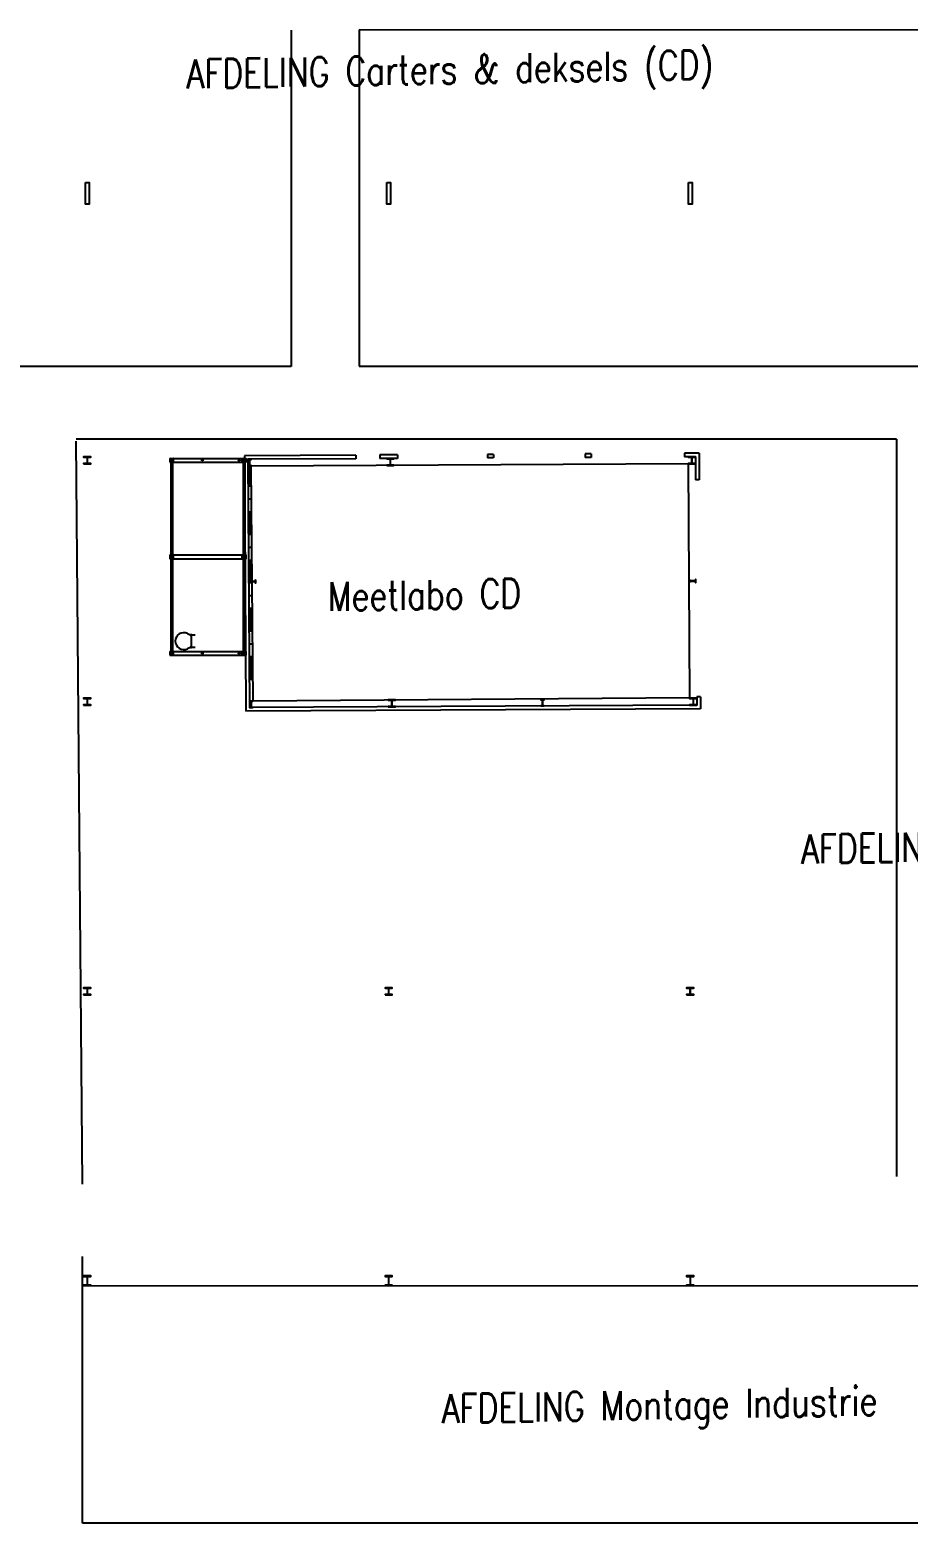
# Model space of a CAD drawing. Header units: millimetres. Extents: x 3476 to 38328, y 1439 to 26921.
# Drawn here: x 7694 to 11336, y 16472 to 22661 of the extents above; entities that cross this region are included whole.
import ezdxf

# ---------------------------------------------------------------- set-up
doc = ezdxf.new("R2010")
doc.units = ezdxf.units.MM
doc.header["$LTSCALE"] = 100
doc.header["$MEASUREMENT"] = 0
doc.linetypes.add('DASHDOTX2', pattern=[2, 1, -0.5, 0, -0.5])
doc.linetypes.add('DASHED2', pattern=[0.375, 0.25, -0.125])
for name, color, linetype in [('A-CIRCULATIE', 4, 'CONTINUOUS'), ('A-KOLOM', 7, 'CONTINUOUS'), ('A-MUUR', 7, 'CONTINUOUS'), ('A-STAAL-ZICHT', 7, 'CONTINUOUS'), ('C-LINE-D025X2', 7, 'DASHDOTX2'), ('C-LINE-H025', 7, 'DASHED2'), ('C-S-MONKEY-LADDER', 7, 'CONTINUOUS'), ('L-HULPLIJNEN', 7, 'CONTINUOUS'), ('TEKST', 4, 'CONTINUOUS')]:
    doc.layers.add(name, color=color, linetype=linetype)
doc.styles.add('ROMANS', font='romans', dxfattribs={"width": 0.7})

msp = doc.modelspace()

# ---------------------------------------------------------------- linework, layer by layer
at = {"layer": 'A-CIRCULATIE'}
for p, q in [((8777.16, 22659.04), (8777.16, 21265.05)), ((9059.21, 22660.76), (9059.21, 21266.77)), ((12688.87, 22659.04), (9059.21, 22660.76)), ((8777.16, 21265.05), (6964.8, 21265.05)), ((12688.87, 21265.05), (9059.21, 21265.05)), ((11287.25, 20965.05), (7886.91, 20965.05)), ((7912.75, 17876.64), (7886.91, 20955.6)), ((11287.25, 20965.05), (11287.25, 17908.3)), ((7912.75, 16472.19), (7912.75, 17576.64)), ((11587.25, 16472.19), (7912.75, 16472.19))]:
    msp.add_line(p, q, dxfattribs=at)
at = {"layer": 'A-KOLOM'}
for points in [[(7924.75, 22028.64), (7939.75, 22028.64), (7939.75, 21938.64), (7924.75, 21938.64)], [(9174.75, 22028.64), (9189.75, 22028.64), (9189.75, 21938.64), (9174.75, 21938.64)], [(10424.75, 22028.64), (10439.75, 22028.64), (10439.75, 21938.64), (10424.75, 21938.64)]]:
    msp.add_lwpolyline(points, close=True, dxfattribs=at)
for points in [[(7917.25, 20862.14), (7947.25, 20862.14), (7947.25, 20863.54), (7935.38, 20863.54, -0.4142135), (7932.68, 20866.24), (7932.68, 20887.04, -0.4142136), (7935.38, 20889.74), (7947.25, 20889.74), (7947.25, 20891.14), (7917.25, 20891.14), (7917.25, 20889.74), (7929.13, 20889.74, -0.4142136), (7931.83, 20887.04), (7931.83, 20866.24, -0.4142136), (7929.13, 20863.54), (7917.25, 20863.54)], [(8574.65, 20868.64), (8574.65, 20884.64), (8575.55, 20884.64), (8575.55, 20878.44, 0.4142135), (8577.05, 20876.94), (8587.45, 20876.94, 0.4142136), (8588.95, 20878.44), (8588.95, 20884.64), (8589.85, 20884.64), (8589.85, 20868.64), (8588.95, 20868.64), (8588.95, 20874.84, 0.4142136), (8587.45, 20876.34), (8577.05, 20876.34, 0.4142136), (8575.55, 20874.84), (8575.55, 20868.64)], [(8612.15, 20881.1), (8598.65, 20881.1), (8598.65, 20880.08), (8603.57, 20880.08, -0.4142135), (8605.07, 20878.58), (8605.07, 20856.62, -0.4142136), (8603.57, 20855.12), (8598.65, 20855.12), (8598.65, 20854.1), (8612.15, 20854.1), (8612.15, 20855.12), (8607.23, 20855.12, -0.4142136), (8605.73, 20856.62), (8605.73, 20878.58, -0.4142136), (8607.23, 20880.08), (8612.15, 20880.08)], [(9173.85, 20855.6), (9203.85, 20855.6), (9203.85, 20857), (9191.98, 20857, -0.4142135), (9189.28, 20859.7), (9189.28, 20880.5, -0.4142136), (9191.98, 20883.2), (9203.85, 20883.2), (9203.85, 20884.6), (9173.85, 20884.6), (9173.85, 20883.2), (9185.73, 20883.2, -0.4142136), (9188.43, 20880.5), (9188.43, 20859.7, -0.4142136), (9185.73, 20857), (9173.85, 20857)], [(10423.85, 20862.14), (10453.85, 20862.14), (10453.85, 20863.54), (10441.98, 20863.54, -0.4142135), (10439.28, 20866.24), (10439.28, 20887.04, -0.4142136), (10441.98, 20889.74), (10453.85, 20889.74), (10453.85, 20891.14), (10423.85, 20891.14), (10423.85, 20889.74), (10435.73, 20889.74, -0.4142136), (10438.43, 20887.04), (10438.43, 20866.24, -0.4142136), (10435.73, 20863.54), (10423.85, 20863.54)], [(8574.65, 20468.64), (8574.65, 20484.64), (8575.55, 20484.64), (8575.55, 20478.44, 0.4142135), (8577.05, 20476.94), (8587.45, 20476.94, 0.4142136), (8588.95, 20478.44), (8588.95, 20484.64), (8589.85, 20484.64), (8589.85, 20468.64), (8588.95, 20468.64), (8588.95, 20474.84, 0.4142136), (8587.45, 20476.34), (8577.05, 20476.34, 0.4142136), (8575.55, 20474.84), (8575.55, 20468.64)], [(8630.58, 20381.35), (8630.58, 20367.85), (8629.56, 20367.85), (8629.56, 20372.77, 0.4142135), (8628.06, 20374.27), (8606.1, 20374.27, 0.4142136), (8604.6, 20372.77), (8604.6, 20367.85), (8603.58, 20367.85), (8603.58, 20381.35), (8604.6, 20381.35), (8604.6, 20376.43, 0.4142136), (8606.1, 20374.93), (8628.06, 20374.93, 0.4142136), (8629.56, 20376.43), (8629.56, 20381.35)], [(10428.52, 20383.39), (10428.52, 20369.89), (10429.54, 20369.89), (10429.54, 20374.81, -0.4142135), (10431.04, 20376.31), (10453, 20376.31, -0.4142136), (10454.5, 20374.81), (10454.5, 20369.89), (10455.52, 20369.89), (10455.52, 20383.39), (10454.5, 20383.39), (10454.5, 20378.47, -0.4142136), (10453, 20376.97), (10431.04, 20376.97, -0.4142136), (10429.54, 20378.47), (10429.54, 20383.39)], [(8574.65, 20068.64), (8574.65, 20084.64), (8575.55, 20084.64), (8575.55, 20078.44, 0.4142135), (8577.05, 20076.94), (8587.45, 20076.94, 0.4142136), (8588.95, 20078.44), (8588.95, 20084.64), (8589.85, 20084.64), (8589.85, 20068.64), (8588.95, 20068.64), (8588.95, 20074.84, 0.4142136), (8587.45, 20076.34), (8577.05, 20076.34, 0.4142136), (8575.55, 20074.84), (8575.55, 20068.64)], [(7917.25, 19862.14), (7947.25, 19862.14), (7947.25, 19863.54), (7935.38, 19863.54, -0.4142135), (7932.68, 19866.24), (7932.68, 19887.04, -0.4142136), (7935.38, 19889.74), (7947.25, 19889.74), (7947.25, 19891.14), (7917.25, 19891.14), (7917.25, 19889.74), (7929.13, 19889.74, -0.4142136), (7931.83, 19887.04), (7931.83, 19866.24, -0.4142136), (7929.13, 19863.54), (7917.25, 19863.54)], [(8618.35, 19879.1), (8604.85, 19879.1), (8604.85, 19878.08), (8609.77, 19878.08, -0.4142135), (8611.27, 19876.58), (8611.27, 19854.62, -0.4142136), (8609.77, 19853.12), (8604.85, 19853.12), (8604.85, 19852.1), (8618.35, 19852.1), (8618.35, 19853.12), (8613.43, 19853.12, -0.4142136), (8611.93, 19854.62), (8611.93, 19876.58, -0.4142136), (8613.43, 19878.08), (8618.35, 19878.08)], [(9180.05, 19855.19), (9210.05, 19855.19), (9210.05, 19856.59), (9198.18, 19856.59, -0.4142135), (9195.48, 19859.29), (9195.48, 19880.09, -0.4142136), (9198.18, 19882.79), (9210.05, 19882.79), (9210.05, 19884.19), (9180.05, 19884.19), (9180.05, 19882.79), (9191.93, 19882.79, -0.4142136), (9194.63, 19880.09), (9194.63, 19859.29, -0.4142136), (9191.93, 19856.59), (9180.05, 19856.59)], [(9826.8, 19885.67), (9813.3, 19885.67), (9813.3, 19884.65), (9818.22, 19884.65, -0.4142135), (9819.72, 19883.15), (9819.72, 19861.19, -0.4142136), (9818.22, 19859.69), (9813.3, 19859.69), (9813.3, 19858.67), (9826.8, 19858.67), (9826.8, 19859.69), (9821.88, 19859.69, -0.4142136), (9820.38, 19861.19), (9820.38, 19883.15, -0.4142136), (9821.88, 19884.65), (9826.8, 19884.65)], [(10430.05, 19862.14), (10460.05, 19862.14), (10460.05, 19863.54), (10448.18, 19863.54, -0.4142135), (10445.48, 19866.24), (10445.48, 19887.04, -0.4142136), (10448.18, 19889.74), (10460.05, 19889.74), (10460.05, 19891.14), (10430.05, 19891.14), (10430.05, 19889.74), (10441.93, 19889.74, -0.4142136), (10444.63, 19887.04), (10444.63, 19866.24, -0.4142136), (10441.93, 19863.54), (10430.05, 19863.54)], [(7917.25, 18662.14), (7947.25, 18662.14), (7947.25, 18663.54), (7935.38, 18663.54, -0.4142135), (7932.68, 18666.24), (7932.68, 18687.04, -0.4142136), (7935.38, 18689.74), (7947.25, 18689.74), (7947.25, 18691.14), (7917.25, 18691.14), (7917.25, 18689.74), (7929.13, 18689.74, -0.4142136), (7931.83, 18687.04), (7931.83, 18666.24, -0.4142136), (7929.13, 18663.54), (7917.25, 18663.54)], [(9167.25, 18662.14), (9197.25, 18662.14), (9197.25, 18663.54), (9185.38, 18663.54, -0.4142135), (9182.68, 18666.24), (9182.68, 18687.04, -0.4142136), (9185.38, 18689.74), (9197.25, 18689.74), (9197.25, 18691.14), (9167.25, 18691.14), (9167.25, 18689.74), (9179.13, 18689.74, -0.4142136), (9181.83, 18687.04), (9181.83, 18666.24, -0.4142136), (9179.13, 18663.54), (9167.25, 18663.54)], [(10417.25, 18662.14), (10447.25, 18662.14), (10447.25, 18663.54), (10435.38, 18663.54, -0.4142135), (10432.68, 18666.24), (10432.68, 18687.04, -0.4142136), (10435.38, 18689.74), (10447.25, 18689.74), (10447.25, 18691.14), (10417.25, 18691.14), (10417.25, 18689.74), (10429.13, 18689.74, -0.4142136), (10431.83, 18687.04), (10431.83, 18666.24, -0.4142136), (10429.13, 18663.54), (10417.25, 18663.54)], [(7917.25, 17456.64), (7947.25, 17456.64), (7947.25, 17459.04), (7935.63, 17459.04, -0.4142135), (7932.93, 17461.74), (7932.93, 17491.54, -0.4142136), (7935.63, 17494.24), (7947.25, 17494.24), (7947.25, 17496.64), (7917.25, 17496.64), (7917.25, 17494.24), (7928.88, 17494.24, -0.4142136), (7931.58, 17491.54), (7931.58, 17461.74, -0.4142136), (7928.88, 17459.04), (7917.25, 17459.04)], [(9167.25, 17456.64), (9197.25, 17456.64), (9197.25, 17459.04), (9185.63, 17459.04, -0.4142135), (9182.93, 17461.74), (9182.93, 17491.54, -0.4142136), (9185.63, 17494.24), (9197.25, 17494.24), (9197.25, 17496.64), (9167.25, 17496.64), (9167.25, 17494.24), (9178.88, 17494.24, -0.4142136), (9181.58, 17491.54), (9181.58, 17461.74, -0.4142136), (9178.88, 17459.04), (9167.25, 17459.04)], [(10417.25, 17456.64), (10447.25, 17456.64), (10447.25, 17459.04), (10435.63, 17459.04, -0.4142135), (10432.93, 17461.74), (10432.93, 17491.54, -0.4142136), (10435.63, 17494.24), (10447.25, 17494.24), (10447.25, 17496.64), (10417.25, 17496.64), (10417.25, 17494.24), (10428.88, 17494.24, -0.4142136), (10431.58, 17491.54), (10431.58, 17461.74, -0.4142136), (10428.88, 17459.04), (10417.25, 17459.04)]]:
    msp.add_lwpolyline(points, format="xyb", close=True, dxfattribs=at)
at = {"layer": 'A-MUUR'}
for p, q in [((9045.26, 20898.66), (8583.65, 20896.1)), ((8583.65, 20896.1), (8589.85, 19837.1)), ((9045.26, 20883.66), (8598.65, 20881.1)), ((8598.65, 20881.1), (8604.85, 19852.1)), ((9045.26, 20898.66), (9045.26, 20883.66)), ((9218.85, 20899.6), (9145.26, 20899.6)), ((9145.26, 20899.6), (9145.26, 20884.6)), ((9218.85, 20884.6), (9145.26, 20884.6)), ((9218.85, 20899.6), (9218.85, 20884.6)), ((9617.25, 20901.45), (9592.25, 20901.45)), ((9592.25, 20901.45), (9592.25, 20886.45)), ((9617.25, 20886.45), (9592.25, 20886.45)), ((9617.25, 20901.45), (9617.25, 20886.45)), ((10022.25, 20903.22), (9997.25, 20903.22)), ((9997.25, 20903.22), (9997.25, 20888.22)), ((10022.25, 20888.22), (9997.25, 20888.22)), ((10022.25, 20903.22), (10022.25, 20888.22)), ((10408.85, 20906.14), (10408.85, 20891.14)), ((10468.85, 20906.14), (10408.85, 20906.14)), ((10453.85, 20891.14), (10408.85, 20891.14)), ((10453.85, 20891.14), (10453.95, 20796.64)), ((10468.85, 20906.14), (10468.95, 20796.64)), ((10468.95, 20796.64), (10453.95, 20796.64)), ((10475.05, 19896.64), (10460.05, 19896.64)), ((10460.05, 19896.64), (10460.05, 19862.14)), ((10475.05, 19896.64), (10475.05, 19847.14)), ((10475.05, 19847.14), (8589.85, 19837.1)), ((10460.05, 19862.14), (8604.85, 19852.1)), ((7917.25, 17456.64), (15201.79, 17454.79))]:
    msp.add_line(p, q, dxfattribs=at)
at = {"layer": 'A-STAAL-ZICHT'}
for p, q in [((8274.65, 20884.64), (8589.85, 20884.64)), ((8274.65, 20884.64), (8274.65, 20868.64)), ((8274.65, 20868.64), (8589.85, 20868.64)), ((8278.25, 20868.64), (8278.25, 20484.64)), ((8286.25, 20868.64), (8286.25, 20484.64)), ((8578.25, 20868.64), (8578.25, 20484.64)), ((8586.25, 20868.64), (8586.25, 20484.64)), ((8274.65, 20484.64), (8274.65, 20468.64)), ((8274.65, 20484.64), (8589.85, 20484.64)), ((8274.65, 20468.64), (8589.85, 20468.64)), ((8278.25, 20468.64), (8278.25, 20084.64)), ((8286.25, 20468.64), (8286.25, 20084.64)), ((8578.25, 20468.64), (8578.25, 20084.64)), ((8586.25, 20468.64), (8586.25, 20084.64)), ((8274.65, 20084.64), (8274.65, 20068.64)), ((8274.65, 20084.64), (8589.85, 20084.64)), ((8274.65, 20068.64), (8589.85, 20068.64))]:
    msp.add_line(p, q, dxfattribs=at)
at = {"layer": 'C-LINE-D025X2'}
msp.add_line((8605.4, 20866.6), (8611.6, 19866.6), dxfattribs=at)
at = {"layer": 'C-LINE-H025'}
for points in [[(8289.85, 20868.64), (8289.85, 20884.64), (8288.95, 20884.64), (8288.95, 20878.44, -0.4142135), (8287.45, 20876.94), (8277.05, 20876.94, -0.4142136), (8275.55, 20878.44), (8275.55, 20884.64), (8274.65, 20884.64), (8274.65, 20868.64), (8275.55, 20868.64), (8275.55, 20874.84, -0.4142136), (8277.05, 20876.34), (8287.45, 20876.34, -0.4142136), (8288.95, 20874.84), (8288.95, 20868.64)], [(8289.85, 20468.64), (8289.85, 20484.64), (8288.95, 20484.64), (8288.95, 20478.44, -0.4142135), (8287.45, 20476.94), (8277.05, 20476.94, -0.4142136), (8275.55, 20478.44), (8275.55, 20484.64), (8274.65, 20484.64), (8274.65, 20468.64), (8275.55, 20468.64), (8275.55, 20474.84, -0.4142136), (8277.05, 20476.34), (8287.45, 20476.34, -0.4142136), (8288.95, 20474.84), (8288.95, 20468.64)], [(8289.85, 20068.64), (8289.85, 20084.64), (8288.95, 20084.64), (8288.95, 20078.44, -0.4142135), (8287.45, 20076.94), (8277.05, 20076.94, -0.4142136), (8275.55, 20078.44), (8275.55, 20084.64), (8274.65, 20084.64), (8274.65, 20068.64), (8275.55, 20068.64), (8275.55, 20074.84, -0.4142136), (8277.05, 20076.34), (8287.45, 20076.34, -0.4142136), (8288.95, 20074.84), (8288.95, 20068.64)]]:
    msp.add_lwpolyline(points, format="xyb", close=True, dxfattribs=at)
for centre in [(8282.25, 20876.64), (8282.25, 20876.64), (8282.25, 20862.64), (8409.75, 20876.64), (8562.25, 20876.64), (8282.25, 20708.24), (8282.25, 20553.84), (8282.25, 20399.44), (8282.25, 20245.04), (8282.25, 20090.64), (8282.25, 20076.64), (8409.75, 20076.64), (8562.25, 20076.64)]:
    msp.add_circle(centre, 2.5, dxfattribs=at)
at = {"layer": 'C-S-MONKEY-LADDER'}
for p, q in [((8347.63, 20159.18), (8362.53, 20152.58)), ((8362.53, 20152.58), (8362.53, 20102.58)), ((8379.5, 20152.58), (8362.53, 20152.58)), ((8362.53, 20102.58), (8347.63, 20095.98)), ((8362.53, 20102.58), (8379.5, 20102.58))]:
    msp.add_line(p, q, dxfattribs=at)
for centre in [(8362.53, 20152.58), (8362.53, 20102.58)]:
    msp.add_circle(centre, 2.5, dxfattribs=at)
for radius, start, end in [(35.02, 179.999933, 295.541981), (35, 64.458365, 179.999933)]:
    msp.add_arc((8332.53, 20127.58), radius, start, end, dxfattribs=at)
at = {"layer": 'L-HULPLIJNEN'}
for p, q in [((8612.1, 20853.77), (10423.86, 20863.82)), ((10423.86, 20863.82), (10430.02, 19892.25)), ((8620.08, 19878.6), (8612.1, 20853.77)), ((10430.02, 19892.25), (8620.08, 19878.6))]:
    msp.add_line(p, q, dxfattribs=at)

# ---------------------------------------------------------------- texts
at = {"layer": 'TEKST', "color": 7, "style": 'ROMANS', "oblique": 1.05, "width": 0.8}
for s, p in [('AFDELING Carters & deksels (CD)', (8344.54, 22417.57)), ('Meetlabo CD', (8929.39, 20252.1)), ('AFDELING Carters & deksels (CD)', (10892.32, 19205.09)), ('AFDELING Montage Industrie', (9402.42, 16886.06))]:
    msp.add_text(s, height=120, rotation=1.05, dxfattribs=at).set_placement(p)

doc.saveas('drawing.dxf')
